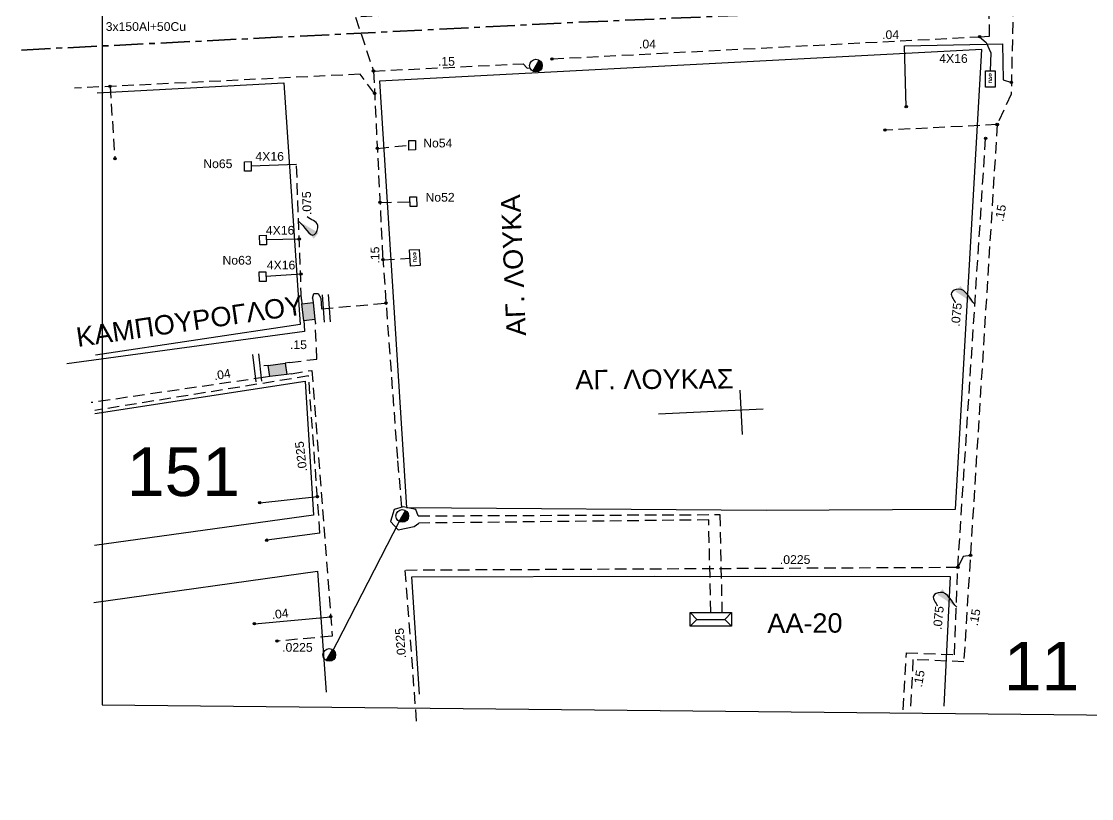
# Model space of a CAD drawing. Header units: millimetres. Extents: x 2893 to 4023, y 216 to 730.
# Drawn here: x 2893.8 to 3010.8, y 216 to 300.9 of the extents above; entities that cross this region are included whole.
import ezdxf

# ---------------------------------------------------------------- set-up
doc = ezdxf.new("R2010")
doc.units = ezdxf.units.MM
doc.linetypes.add('CENTER', pattern=[50.8, 31.75, -6.35, 6.35, -6.35])
doc.linetypes.add('DASHED', pattern=[19.05, 12.7, -6.35])
for name, color, linetype in [('Link Box 4 Διευθύνσεων', 7, 'Continuous'), ('Pillar', 7, 'Continuous'), ('Pillar Δημοτικού Φωτισμού', 7, 'Continuous'), ('Άγνωστα', 7, 'Continuous'), ('Άγνωστα @ 1', 7, 'Continuous'), ('Γέφυρες Εναέριου Δικτύου', 7, 'Continuous'), ('Εναέρια παροχή ΧΤ 4x16', 7, 'Continuous'), ('Επιγραφές - Σχήματα', 7, 'Continuous'), ('Επιτοίχιο Κουτί', 7, 'Continuous'), ('Καλώδια ΧΤ   3x150+50AL', 7, 'DASHED'), ('Στύλος ΦΜ', 7, 'Continuous'), ('Στύλος ΦΜ @ 1', 7, 'Continuous'), ('Συνδέσεις', 7, 'Continuous'), ('Τομή', 7, 'Continuous'), ('Υποσταθμός πόλεως', 7, 'Continuous'), ('Υπόβαθρο ΔΕΗ', 7, 'Continuous'), ('Υπόγεια Καλώδια Δικτύου ΧΤ   .04', 7, 'DASHED'), ('Υπόγεια Καλώδια Δικτύου ΧΤ   .10', 7, 'DASHED'), ('Υπόγεια Καλώδια Δικτύου ΧΤ   .15', 7, 'DASHED'), ('Υπόγεια καλώδια Παροχών ΧΤ   .0225', 7, 'DASHED'), ('Υπόγεια καλώδια Παροχών ΧΤ   .075', 7, 'DASHED'), ('Υπόγεια καλώδια Παροχών ΧΤ   .15', 7, 'DASHED')]:
    doc.layers.add(name, color=color, linetype=linetype)
doc.styles.add('arial', font='ARIAL.TTF')
doc.styles.get("Standard").update_dxf_attribs({"font": 'ARIAL.TTF'})
doc.linetypes.add('SYN_LINE', pattern='A,0.5,-0.0001,["/\\/\\/\\/",Standard,S=0.1,R=0,X=0,Y=-0.05],-0.25', length=0.7501)
doc.dimstyles.new('ISO-25', dxfattribs={"dimtxt": 2.5, "dimasz": 2.5, "dimexe": 1.25, "dimexo": 0.625, "dimtad": 1, "dimtxsty": 'Standard', "dimcen": 2.5, "dimadec": 0, "dimazin": 0, "dimtfac": 1, "dimtmove": 0, "dimatfit": 3, "dimfxl": 1, "dimarcsym": 0})

# ---------------------------------------------------------------- blocks, each defined once
blk = doc.blocks.new('LINK BOX 4 ΑΝΑΧΩΡΗΣΕΩΝ')
at = {"layer": 'Link Box 4 Διευθύνσεων', "ltscale": 40}
blk.add_hatch(color=256, dxfattribs=at).paths.add_polyline_path([(-3.54, 0), (-3.54, -4.67), (3.54, -4.67), (3.54, 0)])
for p, q in [((-3.54, 0), (-5.33, 0)), ((5.33, 0), (3.54, 0)), ((-3.54, -4.67), (-5.33, -4.67)), ((5.33, -4.67), (3.54, -4.67))]:
    blk.add_line(p, q, dxfattribs=at)
blk.add_lwpolyline([(-3.54, -4.67), (-3.54, 0), (3.54, 0), (3.54, -4.67)], close=True, dxfattribs=at)
blk = doc.blocks.new('_ΣΥΝΔΕΣΗ')
at = {"layer": 'Συνδέσεις', "linetype": 'SYN_LINE', "ltscale": 40}
blk.add_hatch(color=256, dxfattribs=at).paths.add_polyline_path([(-116.75, 2339.64, 1), (-117.75, 2339.64, 1)])
at = {"layer": 'Συνδέσεις'}
blk.add_circle((-117.25, 2339.64), 0.5, dxfattribs=at)
blk = doc.blocks.new('ΥΠΑΡΧΩΝ ΤΣΙΜΕΝΤΕΝΙΟΣ ΣΤΥΛΟΣ')
at = {"layer": 'Στύλος ΦΜ'}
blk.add_hatch(color=7, dxfattribs=at).paths.add_polyline_path([(-1.29, -2.28, 0.574793), (2.62, 0, 0.268822), (1.3, 2.27)])
blk.add_line((-1.29, -2.28), (1.3, 2.27), dxfattribs=at)
blk.add_circle((0, 0), 2.62, dxfattribs=at)
at = {"layer": 'Στύλος ΦΜ', "flags": 4}
for tag, p in [('ΑΡΙΘΜΟΣ', (-4.68, 8.05)), ('ΤΥΠΟΣ', (-4.91, 3.03))]:
    blk.add_attdef(tag, p, '', height=4, dxfattribs=at)
blk = doc.blocks.new('PILLAR ΔΗΜΟΤΙΚΟΥ ΦΩΤΙΣΜΟΥ')
at = {"layer": 'Pillar Δημοτικού Φωτισμού', "ltscale": 40}
for p, q in [((-3.64, 2), (3.07, 2)), ((-3.64, -2), (-3.64, 2)), ((3.07, 2), (3.07, -2)), ((3.07, -2), (-3.64, -2))]:
    blk.add_line(p, q, dxfattribs=at)
at = {"layer": 'Pillar Δημοτικού Φωτισμού', "insert": (-2.13, 0.69), "char_height": 1.3575, "width": 109.961, "attachment_point": 1}
blk.add_mtext('{\\fArial|b1|i0|c161|p34;ΠΔΦ}', dxfattribs=at)
blk = doc.blocks.new('ΕΠΙΤΟΙΧΙΟ ΚΟΥΤΙ')
at = {"layer": 'Επιτοίχιο Κουτί', "ltscale": 40}
blk.add_lwpolyline([(-2.06, 1.35), (1.86, 1.35), (1.86, -1.39), (-2.06, -1.39)], close=True, dxfattribs=at)
blk = doc.blocks.new('ΤΟΜΗ')
at = {"layer": 'Τομή', "ltscale": 40}
for p, q in [((-5.68, 0), (5.68, 0)), ((5.68, -2.33), (-5.68, -2.33))]:
    blk.add_line(p, q, dxfattribs=at)
blk = doc.blocks.new('Pillar')
at = {"layer": 'Υποσταθμός πόλεως', "linetype": 'Continuous', "ltscale": 40}
blk.add_lwpolyline([(-8.57, 2.82), (8.57, 2.82), (8.57, -2.82), (-8.57, -2.82)], close=True, dxfattribs=at)
for points in [[(-5.75, 0), (-8.57, 2.82)], [(-8.57, -2.82), (-5.75, 0)], [(-5.75, 0), (5.75, 0)], [(5.75, 0), (8.57, 2.82)], [(8.57, -2.82), (5.75, 0)]]:
    blk.add_lwpolyline(points, dxfattribs=at)
at = {"layer": 'Pillar', "ltscale": 40}
blk.add_attdef('PILLAR', (-5.74, 3.71), '', height=2.52, dxfattribs=at)

msp = doc.modelspace()

# ---------------------------------------------------------------- linework, layer by layer
at = {"layer": 'Άγνωστα', "color": 62, "linetype": 'DASHED', "ltscale": 0.1}
for points in [[(2903.53, 293.79), (2904.06, 285.88)], [(2932.74, 287.03), (2936.18, 287.37)], [(2933.03, 281.11), (2936.3, 281.19)], [(2933.35, 274.85), (2936.31, 275.04)], [(2925.67, 270.66), (2925.81, 271.16), (2926.1, 271.18), (2926.29, 271.16), (2926.55, 270.66), (2926.64, 269.5), (2933.69, 270.12)], [(2969.18, 236.34), (2968.94, 246.45), (2937.27, 246.1), (2937.27, 246.1)]]:
    msp.add_lwpolyline(points, dxfattribs=at)
at = {"layer": 'Άγνωστα', "color": 151, "linetype": 'DASHED', "ltscale": 0.1}
msp.add_lwpolyline([(3000.46, 289.62), (2988.2, 289.01)], dxfattribs=at)
at = {"layer": 'Άγνωστα', "color": 151, "ltscale": 0.1}
for points in [[(2924.74, 267.72), (2924.79, 267.04), (2898.8, 263.5)], [(2919.9, 248.32), (2926.19, 248.99)], [(2926.47, 245.02), (2920.65, 244.24)]]:
    msp.add_lwpolyline(points, dxfattribs=at)
at = {"layer": 'Άγνωστα', "linetype": 'DASHED', "ltscale": 0.1}
msp.add_lwpolyline([(2937.19, 246.89), (2970.16, 247.03), (2970.39, 236.26)], dxfattribs=at)
at = {"layer": 'Άγνωστα', "ltscale": 0.1}
msp.add_lwpolyline([(2935.14, 246.26), (2927.62, 231.69)], dxfattribs=at)
at = {"layer": 'Γέφυρες Εναέριου Δικτύου', "ltscale": 0.1}
msp.add_lwpolyline([(2937.19, 246.89), (2936.95, 247.57), (2935.57, 247.86), (2934.56, 247.57), (2934.18, 246.27), (2935.03, 245.36), (2936.76, 245.72), (2937.27, 246.1)], dxfattribs=at)
at = {"layer": 'Εναέρια παροχή ΧΤ 4x16', "color": 151, "ltscale": 0.1}
for points in [[(2990.52, 291.58), (2990.33, 298.24), (3001.04, 298.45), (3001.11, 294.52), (3002.01, 294.24)], [(2923.91, 285.26), (2918.96, 285.07)], [(2924.2, 277.12), (2920.61, 277.03)], [(2924.4, 273.28), (2920.57, 273.03)]]:
    msp.add_lwpolyline(points, dxfattribs=at)
at = {"layer": 'Εναέρια παροχή ΧΤ 4x16', "color": 5, "ltscale": 0.1}
msp.add_lwpolyline([(2998.54, 299.22), (2999.26, 298.58), (2999.75, 297.45), (2999.71, 295.5)], dxfattribs=at)
at = {"layer": 'Επιγραφές - Σχήματα'}
msp.add_lwpolyline([(2902.66, 226.25), (3910.16, 216.01), (3910.16, 721.1), (2902.66, 721.1)], close=True, dxfattribs=at)
at = {"layer": 'Υπόβαθρο ΔΕΗ', "linetype": 'CENTER', "lineweight": 35, "ltscale": 0.1, "flags": 128}
msp.add_lwpolyline([(2893.85, 297.77), (2953.47, 300.74), (2996.96, 302.61), (3115.87, 293.82), (3226.51, 286.22), (3293.94, 281.56), (3300.46, 344.74), (3301.71, 358.42), (3357.18, 352.96), (3357.96, 357.78), (3417.27, 353.49), (3424.72, 352.5), (3434.54, 348.33), (3439.86, 344.74), (3475.03, 322.6), (3493.29, 309.51, -0.041124), (3501.86, 302.22), (3539.98, 263.99), (3578.76, 222.97)], format="xyb", dxfattribs=at)
at = {"layer": 'Υπόβαθρο ΔΕΗ', "ltscale": 0.1}
msp.add_lwpolyline([(2935.93, 247.81), (2975.23, 247.53), (2995.91, 247.64), (2998.8, 297.83), (2932.98, 294.35)], close=True, dxfattribs=at)
for points in [[(2902.13, 293.09), (2922.51, 294.18), (2924.3, 267.78), (2901.94, 264.43)], [(2901.87, 258.07), (2924.87, 261.59), (2925.76, 246.98), (2901.85, 243.66)], [(2901.75, 237.43), (2926.21, 240.85), (2927.14, 227.62)], [(2937.35, 227.41), (2936.49, 240.24), (2963.05, 240.32), (2995.34, 240.28), (2994.63, 226.12)]]:
    msp.add_lwpolyline(points, dxfattribs=at)
at = {"layer": 'Υπόβαθρο ΔΕΗ', "linetype": 'DASHED'}
for points in [[(2972.36, 260.62), (2972.6, 255.78)], [(2963.45, 258.03), (2974.89, 258.57)]]:
    msp.add_lwpolyline(points, dxfattribs=at)
at = {"layer": 'Υπόγεια Καλώδια Δικτύου ΧΤ   .04', "color": 5, "ltscale": 0.1}
msp.add_lwpolyline([(2951.83, 296.8), (2998.54, 299.22)], dxfattribs=at)
at = {"layer": 'Υπόγεια Καλώδια Δικτύου ΧΤ   .04', "color": 151, "ltscale": 0.1}
msp.add_lwpolyline([(2920.51, 262.04), (2901.47, 259.26)], dxfattribs=at)
at = {"layer": 'Υπόγεια Καλώδια Δικτύου ΧΤ   .04', "color": 151}
msp.add_lwpolyline([(2919.3, 235.11), (2927.65, 235.87)], dxfattribs=at)
at = {"layer": 'Υπόγεια Καλώδια Δικτύου ΧΤ   .10', "color": 5, "ltscale": 0.1}
msp.add_lwpolyline([(2998.54, 299.22), (2999.64, 299.28), (2999.48, 306.36), (3006.4, 306.79), (3015.1, 306.35), (3015.18, 307.99)], dxfattribs=at)
at = {"layer": 'Υπόγεια Καλώδια Δικτύου ΧΤ   .15', "color": 151, "ltscale": 0.1}
msp.add_lwpolyline([(3002.32, 308.44), (3001.99, 292.93), (3000.46, 289.62), (2996.81, 230.95), (2991.26, 231.19), (2990.96, 225.56)], dxfattribs=at)
at = {"layer": 'Υπόγεια Καλώδια Δικτύου ΧΤ   .15', "color": 62, "ltscale": 0.1}
for points in [[(2960.22, 303.95), (2959.88, 303.33), (2947.39, 302.51), (2930.37, 301.34), (2932.32, 295.47)], [(2932.32, 295.47), (2948.68, 296.27), (2949.12, 295.8), (2949.41, 295.83)], [(2932.44, 293.03), (2930.86, 295.13), (2899.64, 293.6)], [(2932.32, 295.47), (2933.31, 275.33), (2934.95, 252.89), (2935.4, 247.57)]]:
    msp.add_lwpolyline(points, dxfattribs=at)
at = {"layer": 'Υπόγεια καλώδια Παροχών ΧΤ   .0225', "ltscale": 0.1}
for points in [[(2926.47, 245.02), (2925.23, 262.17), (2901.87, 258.4)], [(2923.31, 262.41), (2925.58, 262.78), (2927.81, 233.74), (2921.77, 233.21)], [(2997.55, 242.58), (2996.73, 242.47), (2996.16, 241.25), (2935.76, 240.94), (2937.03, 223.91)]]:
    msp.add_lwpolyline(points, dxfattribs=at)
at = {"layer": 'Υπόγεια καλώδια Παροχών ΧΤ   .075', "ltscale": 0.1}
for points in [[(2990.19, 225.71), (2990.54, 231.93), (2995.78, 231.73), (2996.16, 241.25), (2999.2, 288.12)], [(2924.44, 270.53), (2923.91, 285.26)]]:
    msp.add_lwpolyline(points, dxfattribs=at)
at = {"layer": 'Υπόγεια καλώδια Παροχών ΧΤ   .15', "color": 151, "ltscale": 0.1}
msp.add_lwpolyline([(2923.15, 263.64), (2926.14, 264.02), (2925.97, 267.85)], dxfattribs=at)

# ---------------------------------------------------------------- block references
at = {"layer": 'Link Box 4 Διευθύνσεων'}
for p, xscale, yscale, zscale, rotation in [((2924.59, 269.13), 0.2649871955223745, 0.2649871955223745, 0.2649871955223745, 96.08467209583043), ((2921.75, 263.45), 0.2649871955223923, 0.2649871955223923, 0.2649871955223923, 7.577543388250221)]:
    msp.add_blockref('LINK BOX 4 ΑΝΑΧΩΡΗΣΕΩΝ', p, dxfattribs=dict(at, xscale=xscale, yscale=yscale, zscale=zscale, rotation=rotation))
at = {"layer": 'Pillar', "xscale": 0.2649871955223772, "yscale": 0.2649871955223772, "zscale": 0.2649871955223772}
msp.add_blockref('Pillar', (2969.18, 235.59), dxfattribs=at)
at = {"layer": 'Pillar Δημοτικού Φωτισμού'}
for p, xscale, yscale, zscale, rotation in [((2999.71, 294.69), 0.264987195522333, 0.264987195522333, 0.264987195522333, 90.01460918639054), ((2936.84, 275.15), 0.2649871955223616, 0.2649871955223616, 0.2649871955223616, 93.42173972274867)]:
    msp.add_blockref('PILLAR ΔΗΜΟΤΙΚΟΥ ΦΩΤΙΣΜΟΥ', p, dxfattribs=dict(at, xscale=xscale, yscale=yscale, zscale=zscale, rotation=rotation))
at = {"layer": 'Άγνωστα @ 1', "ltscale": 0.1, "xscale": 0.2649871955223772, "yscale": 0.2649871955223772, "zscale": 0.2649871955223772}
msp.add_blockref('ΥΠΑΡΧΩΝ ΤΣΙΜΕΝΤΕΝΙΟΣ ΣΤΥΛΟΣ', (2935.46, 246.88), dxfattribs=at)
at = {"layer": 'Επιτοίχιο Κουτί', "xscale": 0.2649871955224348, "yscale": 0.2649871955224348, "zscale": 0.2649871955224348, "rotation": 271.1657740910334}
for p in [(2936.55, 287.35), (2918.6, 285.03), (2936.67, 281.18), (2920.26, 276.99), (2920.21, 272.99)]:
    msp.add_blockref('ΕΠΙΤΟΙΧΙΟ ΚΟΥΤΙ', p, dxfattribs=at)
at = {"layer": 'Στύλος ΦΜ @ 1', "ltscale": 40, "xscale": 0.2649871955223772, "yscale": 0.2649871955223772, "zscale": 0.2649871955223772}
for p in [(2950.06, 296.07), (2927.49, 231.71)]:
    msp.add_blockref('ΥΠΑΡΧΩΝ ΤΣΙΜΕΝΤΕΝΙΟΣ ΣΤΥΛΟΣ', p, dxfattribs=at)
at = {"layer": 'Συνδέσεις', "xscale": 0.2649871955223772, "yscale": 0.2649871955223772, "zscale": 0.2649871955223772}
for p in [(3029.61, -320.75), (2982.9, -323.18), (2963.39, -324.49), (2934.6, -326.17), (3033.09, -325.72), (2963.51, -326.93), (3021.59, -328.38), (3019.27, -330.95), (3031.53, -330.34), (3030.27, -331.85), (2963.81, -332.93), (2935.14, -334.08), (2964.1, -338.85), (2955.27, -342.84), (2964.42, -345.11), (2955.47, -346.68), (2964.76, -349.85), (2957.26, -370.99), (2950.96, -371.65), (2951.72, -375.74), (3028.62, -377.38), (3027.23, -378.71), (2950.37, -384.86), (2958.72, -384.1), (2952.84, -386.76)]:
    msp.add_blockref('_ΣΥΝΔΕΣΗ', p, dxfattribs=at)
at = {"layer": 'Τομή'}
for p, xscale, yscale, zscale, rotation in [((2927.47, 269.58), 0.2649871955224727, 0.2649871955224727, 0.2649871955224727, 274.4814204252565), ((2919.92, 263.1), 0.2649871955224911, 0.2649871955224911, 0.2649871955224911, 276.7392761366383)]:
    msp.add_blockref('ΤΟΜΗ', p, dxfattribs=dict(at, xscale=xscale, yscale=yscale, zscale=zscale, rotation=rotation))

# ---------------------------------------------------------------- texts
at = {"layer": 'Εναέρια παροχή ΧΤ 4x16', "insert": (2994.13, 297.32), "char_height": 0.954, "width": 89.2327, "attachment_point": 1, "style": 'arial'}
msp.add_mtext('4X16', dxfattribs=at)
at = {"layer": 'Εναέρια παροχή ΧΤ 4x16', "char_height": 0.954, "width": 89.2327, "attachment_point": 1}
for insert in [(2919.42, 286.63), (2920.56, 278.56), (2920.66, 274.76)]:
    msp.add_mtext('4X16', dxfattribs=dict(at, insert=insert))
at = {"layer": 'Επιγραφές - Σχήματα'}
for s, p in [('No54', (2937.75, 287.13)), ('No65', (2913.72, 284.87)), ('No52', (2938, 281.21)), ('No63', (2915.82, 274.33))]:
    msp.add_text(s, height=0.954, dxfattribs=at).set_placement(p)
at = {"layer": 'Επιγραφές - Σχήματα', "width": 45.1012, "attachment_point": 1, "style": 'arial'}
for s, insert, char_height, rotation in [('ΑΓ. ΛΟΥΚΑ', (2946.86, 266.49), 2.12, 92.3971), ('ΚΑΜΠΟΥΡΟΓΛΟΥ', (2899.7, 267.43), 2.1199, 8.2073), ('ΑΓ. ΛΟΥΚΑΣ', (2954.36, 262.82), 2.12, 0.3608), ('ΑA-20', (2975.33, 236.21), 2.12, 0.3608)]:
    msp.add_mtext(s, dxfattribs=dict(at, insert=insert, char_height=char_height, rotation=rotation))
at = {"layer": 'Επιγραφές - Σχήματα', "char_height": 5.3, "width": 1.3109, "attachment_point": 1}
for s, insert in [('151', (2905.38, 254.36)), ('11', (3001.19, 233.13))]:
    msp.add_mtext(s, dxfattribs=dict(at, insert=insert))
at = {"layer": 'Καλώδια ΧΤ   3x150+50AL', "insert": (2903.06, 300.81), "char_height": 0.954, "width": 89.2327, "attachment_point": 1, "style": 'arial'}
msp.add_mtext('3x150Al+50Cu', dxfattribs=at)
at = {"layer": 'Υπόγεια Καλώδια Δικτύου ΧΤ   .04', "char_height": 0.954, "width": 89.2327, "attachment_point": 1, "style": 'arial'}
for insert in [(2987.89, 299.92), (2961.33, 298.9)]:
    msp.add_mtext('.04', dxfattribs=dict(at, insert=insert))
for insert, rotation in [((2914.79, 262.64), 10.1288), ((2921.13, 236.55), 7.0813)]:
    msp.add_mtext('.04', dxfattribs=dict(at, insert=insert, rotation=rotation))
at = {"layer": 'Υπόγεια Καλώδια Δικτύου ΧΤ   .15', "insert": (2939.36, 297.01), "char_height": 0.954, "width": 89.2327, "attachment_point": 1, "style": 'arial'}
msp.add_mtext('.15', dxfattribs=at)
at = {"layer": 'Υπόγεια Καλώδια Δικτύου ΧΤ   .15', "char_height": 0.954, "width": 89.2327, "attachment_point": 1, "style": 'arial'}
for insert, rotation in [((3000.18, 279.15), 79.4991), ((2932.02, 274.44), 90.8687), ((2997.38, 234.99), 79.4991), ((2991.29, 228.3), 79.4991)]:
    msp.add_mtext('.15', dxfattribs=dict(at, insert=insert, rotation=rotation))
at = {"layer": 'Υπόγεια καλώδια Παροχών ΧΤ   .0225', "ltscale": 0.1}
msp.add_text('.0225', height=0.954, rotation=96.8629, dxfattribs=at).set_placement((2925.07, 251.77))
at = {"layer": 'Υπόγεια καλώδια Παροχών ΧΤ   .0225'}
for rotation, p in [(0.067, (2976.72, 241.64)), (94.5383, (2935.87, 231.36))]:
    msp.add_text('.0225', height=0.954, rotation=rotation, dxfattribs=at).set_placement(p)
at = {"layer": 'Υπόγεια καλώδια Παροχών ΧΤ   .0225', "ltscale": 0.1}
msp.add_text('.0225', height=0.954, dxfattribs=at).set_placement((2922.34, 232.05))
at = {"layer": 'Υπόγεια καλώδια Παροχών ΧΤ   .075', "char_height": 0.954, "width": 89.2327, "attachment_point": 1, "style": 'arial'}
for insert, rotation in [((2924.58, 279.73), 91.4787), ((2995.41, 267.62), 84.5176), ((2993.44, 234.5), 84.5176)]:
    msp.add_mtext('.075', dxfattribs=dict(at, insert=insert, rotation=rotation))
at = {"layer": 'Υπόγεια καλώδια Παροχών ΧΤ   .15', "insert": (2923.19, 266.06), "char_height": 0.954, "width": 89.2327, "attachment_point": 1, "style": 'arial'}
msp.add_mtext('.15', dxfattribs=at)

# ---------------------------------------------------------------- leaders
at = {"layer": 'Επιγραφές - Σχήματα', "path_type": 1}
for points in [[(2924.13, 279.08), (2925.89, 277.62), (2926.23, 278.62), (2925.07, 279.54)], [(2998.03, 270.02), (2996.23, 271.65), (2995.47, 271.24), (2995.88, 270.16)], [(2996.06, 236.91), (2994.26, 238.54), (2993.5, 238.13), (2993.92, 237.05)]]:
    msp.add_leader(points, dimstyle='ISO-25', override={"dimgap": 0.625, "dimtad": 0}, dxfattribs=at)

doc.saveas('drawing.dxf')
